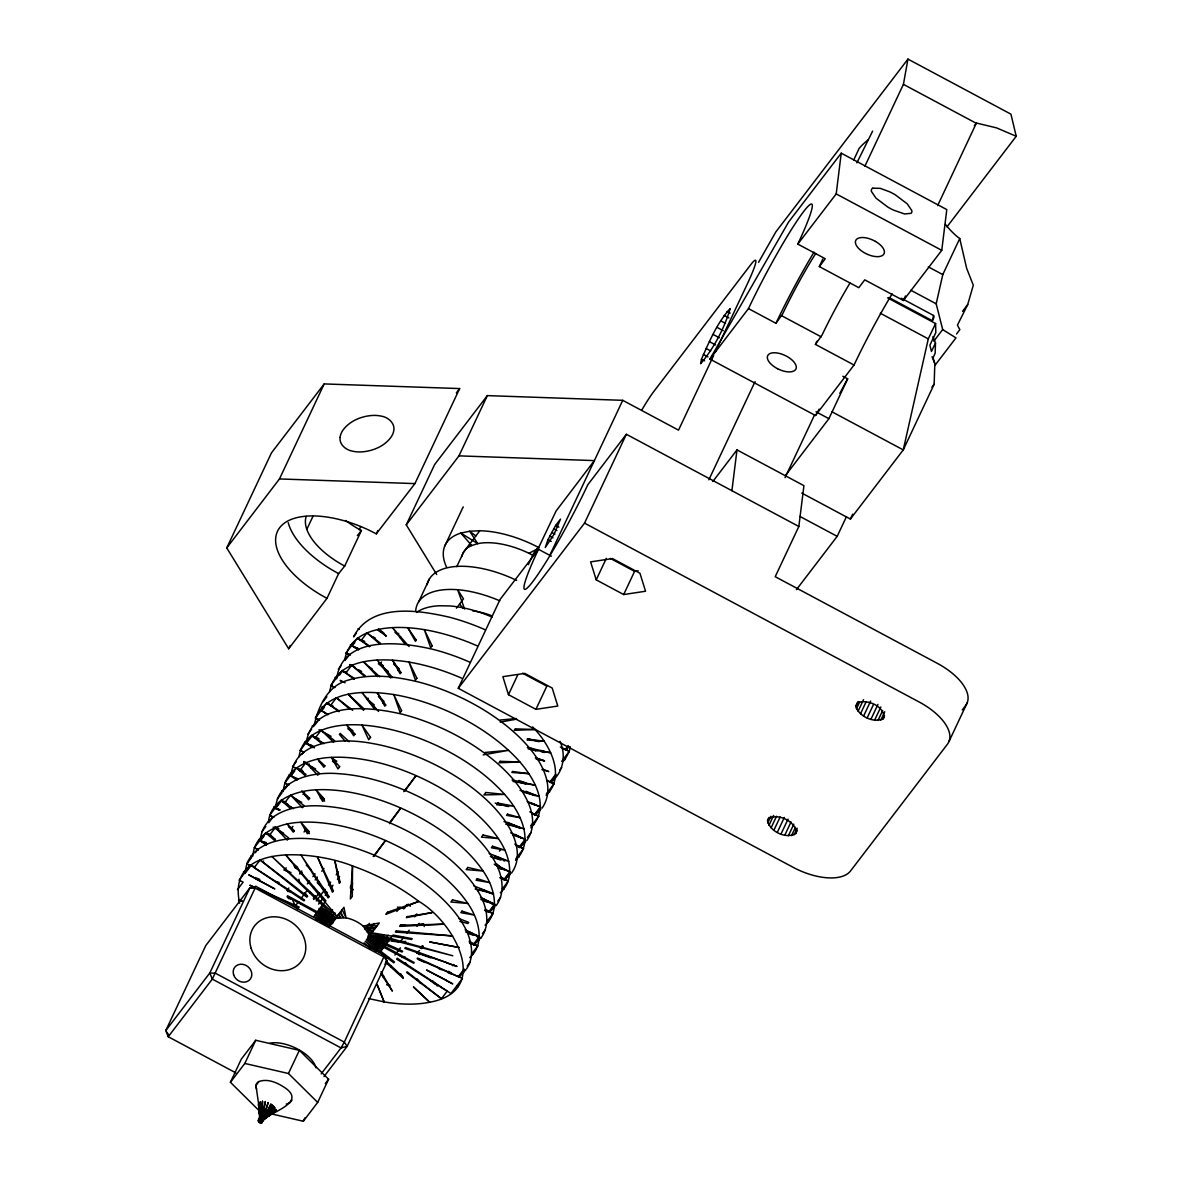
<?xml version="1.0" encoding="UTF-8"?>
<svg xmlns="http://www.w3.org/2000/svg" width="1182" height="1182" viewBox="0 0 1182 1182"><rect width="100%" height="100%" fill="white"/><g stroke="black" fill="none" stroke-linecap="round" stroke-linejoin="round"><path stroke-width="1.5" d="M262.049 1122.398L261.133 1122.9L272.274 1104.786L261.37 1122.885L265.241 1101.565L262.049 1122.22L262.507 1101.269L262.049 1122.22C260.217 1124.717 255.563 1119.354 260.528 1118.024M801.765 493.057L850.39 519.061L903.255 449.899L934.149 384.239L934.829 363.598L932.066 356.742M932.953 336.648L935.494 342.943L935.154 353.27L933.056 357.747L934.829 363.598M259.538 1121.112L259.966 1113.281L259.7 1120.905M263.438 1118.896C275.391 1110.666 307.143 1101.314 283.281 1086.686C276.219 1082.239 267.102 1078.457 258.843 1081.574A19.547 9.5 25.2 0 0 255.962 1085.49L261.074 1121.083L259.966 1122.619L258.474 1120.891L260.867 1118.305M819.318 266.585L825.272 258.755L797.806 244.083L836.206 193.907L841.244 153.172L946.797 209.598L941.759 250.333L903.358 300.494L864.751 279.853L858.797 287.684L819.318 266.585L820.722 263.601A62.543 5.718 -61.9 0 0 822.79 259.05M731.909 490.707L736.992 449.899L803.937 485.669L798.84 526.478L775.215 576.698L937.415 663.398A48.861 23.758 25.2 0 1 965.635 705.536L962.296 709.909M855.738 706.496L857.26 702.906C867.13 698.739 883.855 705.979 884.195 717.4L882.954 718.981C873.084 723.059 859.299 716.469 855.738 706.496L858.088 701.532M239.636 903.225C225.836 840.092 317.928 851.808 352.531 865.948A122.145 59.41 25.2 0 1 418.827 901.393C453.637 921.472 492.85 990.738 429.687 1002.233A122.145 59.41 25.2 0 1 384.12 1001.893L368.489 998.524M246.432 865.564L245.029 873.424L251.086 865.505M252.948 855.62C254.47 832.261 280.74 822.908 300.819 822.273A122.145 59.41 25.2 0 1 467.836 903.476C478.607 918.739 485.832 943.369 469.771 957.627M260.306 840.963C262.256 810.527 299.223 803.908 323.765 806.168A122.145 59.41 25.2 0 1 482.034 898.837C487.678 911.145 489.451 926.525 480.941 938.006L476.582 936.439M268.491 821.608C270.885 799.076 296.593 790.61 316.096 789.827A122.145 59.41 25.2 0 1 483.113 871.031C493.869 886.293 501.094 910.923 485.048 925.181M496.204 905.56C504.714 894.08 502.941 878.699 497.297 866.376A122.145 59.41 25.2 0 0 339.042 773.722C314.501 771.462 277.519 778.066 275.569 808.518L279.72 810.217M283.488 790.728C285.01 767.354 311.265 758.017 331.359 757.381A122.145 59.41 25.2 0 1 498.376 838.585C509.132 853.847 516.371 878.477 500.311 892.735M297.82 778.805L290.846 776.072C294.85 739.016 342.632 738.011 370.853 743.212A122.145 59.41 25.2 0 1 506.014 822.362C515.81 836.856 522.872 857.497 511.481 873.114M299.031 756.716C303.139 728.26 338.451 723.266 361.943 725.054A122.145 59.41 25.2 0 1 504.581 794.407C519.844 811.088 535.461 841.318 515.574 860.289M526.744 840.668C541.016 820.057 526.463 794.467 512.22 778.184A122.145 59.41 25.2 0 0 403.476 714.504C372.315 706.954 312.151 699.138 306.108 743.626L312.018 735.913L318.948 738.706M314.028 725.837C317.884 708.373 326.099 688.5 344.065 681.497C368.104 672.706 394.463 676.193 418.753 682.058A122.145 59.41 25.2 0 1 527.497 745.739C541.725 762.021 556.279 787.611 542.006 808.222M322.213 706.467L321.371 711.18L324.267 707.412M329.571 691.81C336.235 657.162 381.623 657.473 409.016 662.097A122.145 59.41 25.2 0 1 461.852 678.261M336.648 678.734C342.691 634.232 402.855 642.062 434.016 649.612A122.145 59.41 25.2 0 1 469.49 662.023M260.941 1118.187L258.577 1120.728L260.557 1113.813M344.834 659.364C351.497 624.717 396.886 625.027 424.294 629.651A122.145 59.41 25.2 0 1 477.114 645.8M352.472 643.141L351.911 646.288L354.807 642.506M466.402 969.077C474.337 957.878 472.017 943.088 466.757 931.283A122.145 59.41 25.2 0 0 308.502 838.614C286.192 837.432 256.538 840.387 246.713 863.998L250.732 865.963M530.851 827.843C554.343 803.287 528.354 768.167 508.511 750.348A122.145 59.41 25.2 0 0 393.754 694.543C367.1 690.643 328.699 689.062 315.417 717.976L319.391 720.015L315.417 717.976L326.897 702.95L339.397 711.106M546.114 795.397C566.784 775.274 549.172 743.67 532.609 726.93M555.909 775.126L550.221 782.573C563.282 773.486 566.4 755.372 560.032 741.365M562.558 761.814L564.922 759.538L569.34 751.324L570.167 746.61M324.001 1076.595L347.139 1046.351L387.12 961.365L384.652 955.204L255.918 886.397L212.302 979.11L168.243 1036.732L235.824 1072.857M384.652 955.204L344.302 1042.125L341.022 1047.917L321.209 1073.847M864.928 166.13L903.417 84.35L907.953 59.1L1010.935 114.152L1016.224 136.27L946.959 226.885M937.636 205.638L976.406 123.031L996.603 127.892L1016.224 136.27M259.449 1120.787L260.779 1112.144M329.172 926.658L336.072 918.311L346.016 917.838A19.547 9.5 25.2 0 1 363.184 926.112L368.74 934.076L367.661 938.833L382.673 948.673M887.564 297.849L935.583 323.528L928.284 338.879L903.255 449.899L831.936 411.779M888.908 297.495L932.376 320.721L933.558 315.491L901.186 298.189M934.844 365.519L955.972 337.889L942.689 329.556L936.188 303.804L942.778 274.593L959.74 238.542L956.859 236.326A73.299 63.695 37.4 0 1 945.482 224.417M701.473 359.151L700.645 363.701C713.913 348.173 724.403 328.212 730.195 308.591C717.134 322.671 709.318 341.628 701.473 359.151L704.59 360.82M962.547 311.324L967.703 304.572L973.303 285.217L966.669 268.373L959.74 238.542M258.814 1120.832L260.498 1115.911L259.109 1120.521M262.005 1122.545L268.181 1102.496L261.783 1122.782L271.003 1103.929L261.37 1122.885M767.532 820.692L768.285 818.845C777.904 812.935 794.26 820.796 796.491 831.685L795.737 833.532C786.119 839.427 769.763 831.581 767.532 820.692L769.098 817.383M548.02 539.642L545.257 547.517L554.092 534.205L560.504 519.105L555.643 525.429L548.02 539.642L551.255 541.371M551.403 556.205L538.475 549.29L535.668 555.348A82.09 7.491 -61.9 0 0 532.683 581.766A82.09 7.491 -61.9 0 0 584.78 491.121L587.809 484.753L626.357 434.282L798.84 526.478M797.806 244.083L800.613 238.025A82.09 7.491 -61.9 0 0 803.612 211.593A82.09 7.491 -61.9 0 0 751.516 302.252L748.472 308.605L709.939 359.092L815.491 415.517L854.039 365.031L857.068 358.678A82.09 7.491 -61.9 0 1 892.144 293.845M903.358 300.494L905.471 295.958M748.472 308.605L775.939 323.292L782.617 313.924A62.543 5.718 -61.9 0 1 815.802 253.391M854.039 365.031L815.417 344.39L822.081 335.023A62.543 5.718 -61.9 0 1 849.961 283.074M326.971 598.358L288.674 648.785L226.752 547.916L271.461 452.898L324.193 383.928L459.65 388.568L414.941 483.601L376.304 533.836L369.286 530.29A82.09 39.922 25.2 0 0 279.706 527.66A82.09 39.922 25.2 0 0 320.189 594.531L326.971 598.358L338.599 573.639L344.701 566.045L361.426 530.511L359.343 529.418A62.543 30.422 25.2 0 1 345.646 520.494M226.752 547.916L279.469 478.946L324.193 383.928M306.818 529.359L312.89 516.445M288.674 648.785L290.24 645.446M359.225 529.832L360.776 526.522M376.304 533.836L377.856 530.541M168.243 1036.732L165.776 1030.571L205.771 945.585L249.816 887.963L255.918 886.397M436.705 574.526L406.253 524.838L434.607 464.585L487.339 395.615L622.737 400.329L678.527 430.145L713.662 355.486M406.253 524.838L458.971 455.868L487.339 395.615M444.728 546.099L461.822 509.782A78.175 38.016 25.2 0 1 463.314 506.93M418.591 601.948L429.494 578.766M456.784 566.606L463.625 552.083L479.789 530.748A78.175 38.016 25.2 0 1 539.302 547.857M259.656 1111.183L230.416 1082.284L241.32 1059.116L255.726 1040.278L299.356 1050.34L328.596 1079.225L317.692 1102.407L303.301 1121.245L271.875 1114.005M230.416 1082.284L244.822 1063.445L255.726 1040.278M458.276 688.308L584.543 523.124L919.227 702.034A48.861 23.758 25.2 0 1 947.462 744.172L850.552 870.942A48.95 23.803 25.2 0 1 795.486 868.563L458.276 688.308L500.075 599.466L538.475 549.29M317.692 1102.407L288.452 1073.507L299.356 1050.34M528.31 564.671L533.629 553.368L539.553 545.685L556.087 511.008L594.383 460.596L458.971 455.868M549.674 555.614L622.737 400.329M584.543 523.124L626.357 434.282M303.301 1121.245L304.853 1117.936M508.467 694.676L502.867 676.68L524.734 673.385L552.201 688.057L557.786 706.038L535.919 709.348L508.467 694.676L517.805 674.804M596.216 579.86L590.616 561.878L612.498 558.569L639.95 573.255L645.549 591.236L623.682 594.546L596.216 579.86L606.336 558.347M535.919 709.348L546.823 686.181L522.592 673.223M715.213 352.162L747.231 284.138A48.861 4.462 -61.9 0 0 750.733 264.709L653.823 391.478A48.95 4.477 -61.9 0 0 641.678 410.228M623.682 594.546L634.586 571.364L638.221 570.817M853.714 159.969L859.166 148.385L861.708 145.534A122.145 106.144 37.4 0 1 867.972 139.964M856.906 162.806L872.612 131.113M708.86 479.803L755.062 381.623M785.055 477.661L814.487 415.089M785.336 475.696L828.907 418.679L847.657 378.831L842.796 376.231M932.376 320.721L934.002 317.264L933.558 315.491M796.432 589.641L837.181 536.347L846.46 516.637M850.39 519.061L852.71 514.126M935.494 342.943L931.475 351.482L929.894 345.233L935.819 332.63L935.583 323.528M767.768 822.908L770.886 816.289M768.98 825.346L773.649 815.417M771.078 827.843L776.53 816.26M773.914 830.222L780.15 816.984M777.313 832.335L784.331 817.442M781.021 834.019L788.039 819.126M784.804 835.186L791.039 821.933M788.394 835.718L793.846 824.135M791.556 835.615L795.456 827.341M794.053 834.861L797.17 828.242M795.737 833.532L797.303 830.222M856.448 708.816L859.565 702.197M858.073 711.283L863.525 699.7M860.526 713.736L865.978 702.138M863.628 715.982L870.646 701.089M867.174 717.888L873.409 704.649M870.927 719.336L877.931 704.428M874.621 720.193L880.841 706.954M878.004 720.429L882.673 710.5M880.841 720.015L884.742 711.741M882.954 718.981L884.52 715.671M949.013 741.469L967.186 702.847M775.939 323.292L778.982 316.924A82.09 7.491 -61.9 0 1 814.043 252.106M815.417 344.39L816.939 341.214M258.902 1120.551L260.35 1117.684M259.419 1121.777L258.695 1120.639L260.956 1116.31M484.753 629.578A122.145 59.41 25.2 0 0 449.278 617.167C418.339 610.06 371.045 602.657 353.581 636.862L356.447 633.109M839.855 393.266L847.657 378.831M758.548 262.36L775.806 231.968L907.953 59.1M709.939 359.092L788.512 222.142L841.244 153.172M815.491 415.517L819.141 409.149M421.767 948.703L423.407 946.147M258.695 1120.639L260.616 1117.95M261.133 1122.9L273.397 1105.717L260.764 1122.545M301.765 871.001L299.652 873.956L302.09 872.508M273.5 1112.572L275.834 1109.529L260.262 1122.737L261.325 1121.26L259.375 1120.506M260.498 1122.412L261.562 1121.452L260.321 1101.639L261.887 1121.836L260.853 1122.87L261.325 1121.26M404.746 791.186L416.049 775.599L403.786 791.63M389.484 823.632L400.772 808.045L389.632 822.628M374.206 856.078L385.509 840.491L373.246 856.536M255.962 1085.49L258.843 1081.574M291.984 1100.014L290.048 1102.643L286.28 1104.091M258.651 1121.157L259.641 1120.536L259.612 1113.71M258.917 1121.954L259.937 1120.595L259.715 1112.026M260.838 1120.935L259.538 1122.132M456.459 608.169L463.492 598.846L457.641 589.729L464.6 609.055M345.957 653.085L350.049 654.961L345.957 653.085L357.437 638.058L369.936 646.214M338.318 669.308L341.199 665.525M345.041 660.502L349.798 654.281M355.413 647.943L358.781 649.479M360.998 640.644L366.967 632.828L380.456 643.259L379.895 643.983L366.967 632.828M334.654 687.569L330.679 685.53L342.174 670.504L354.674 678.66M364.75 641.368L357.688 638.738L363.362 640.807M339.53 674.952L342.544 671.007L346.71 672.691M323.055 701.753L326.867 696.759M345.735 673.09L351.704 665.274L365.194 675.705L364.632 676.444L351.704 665.274M327.148 703.63L332.822 705.698M383.086 633.582L383.707 632.769L378.004 629.43M307.778 734.199L311.634 729.161M314.501 725.408L319.258 719.173M324.873 712.835L328.241 714.371M330.458 705.536L336.427 697.72L352.679 710.293M300.139 750.422L304.202 752.358L300.139 750.422L311.634 735.396L324.06 743.655M296.327 761.651L292.515 766.645L302.489 770.339M302.104 754.101L303.996 751.619M315.047 738.174L321.164 730.181L334.595 740.671L333.487 742.133L321.164 730.181M398.674 633.345L397.773 634.527L394.995 632.385M284.877 782.868L288.6 785.247L284.877 782.868L296.357 767.842L306.005 774.343L305.074 775.569L296.357 767.842M290.846 776.072L294.658 771.078M296.83 768.241L303.227 771.743M380.545 663.279L381.535 661.994M400.107 637.704L400.683 636.95M277.238 799.091L282.01 792.871M284.951 789L288.733 784.065M321.327 741.838L320.647 742.71L311.634 735.396M299.667 770.767L305.887 762.626L319.288 773.176L317.722 775.229L305.887 762.626M349.916 708.166L349.37 708.89L336.427 697.72M382.495 666.973L383.396 665.791L379.097 662.792M269.614 815.314L273.633 817.294L269.614 815.314L281.094 800.303L293.461 808.621M309.167 763.971L308.443 764.917L315.653 768.994M384.844 670.15L385.406 669.396M261.976 831.537L265.787 826.558M268.742 822.687L273.456 816.526M310.896 767.945L311.56 767.088M284.389 803.213L290.624 795.072L304.025 805.622L302.444 807.675L290.624 795.072M368.134 698.237L367.233 699.419L374.31 704.9M254.337 847.76L258.37 849.74L254.337 847.76L265.832 832.749L275.465 839.235L274.534 840.461L265.832 832.749M261.252 839.722L264.103 835.999M369.567 702.596L370.143 701.842M251.47 857.763L246.713 863.998L255.401 866.982M255.356 852.665L258.193 848.972M290.742 806.789L289.797 808.015L281.094 800.303M295.618 800.406L296.283 799.534M269.127 835.674L275.362 827.518L288.748 838.068L287.182 840.121L275.362 827.518M303.02 794.452L304.528 792.472L301.528 791.009M397.92 670.386L399.176 668.746L393.65 664.181M351.955 731.865L352.871 730.683L348.557 727.684M277.829 829.912L278.834 828.597L274.726 826.853M280.356 832.852L281.02 831.98M237.405 889.647L243.152 882.112L239.074 880.221L250.554 865.194L303.951 900.847L304.587 900.004L254.219 867.632L260.084 859.964L307.409 896.311L306.759 897.168L260.084 859.964M382.643 702.832L383.899 701.192L378.373 696.626M262.567 862.358L263.571 861.043M292.929 826.366L291.289 828.523L288.556 826.676M255.031 878.462L274.83 888.908L248.722 874.828L255.149 878.285M304.04 831.98L305.99 829.424L308.827 831.655M286.177 867.81L284.567 869.922L290.964 872.626M165.776 1030.571L209.82 972.949L249.816 887.963L255.578 888.347L384.298 957.154L387.12 961.365L384.918 964.246M534.353 554.328L537.322 550.457M287.728 891.435L291.038 891.272M307.364 883.9L309.566 881.004M312.875 876.689L315.077 873.808M298.632 901.556L294.983 906.328L297.303 908.855M300.834 898.675L307.453 890.031M315.166 879.94L317.367 877.044M321.77 871.282L323.986 868.401M301.262 904.348L301.898 903.521M309.876 893.075L310.541 892.218M313.555 888.273L314.205 887.431M318.194 882.215L318.8 881.403M313.319 898.527L315.52 895.646M316.274 900.891L325.124 889.322M328.448 884.978L330.665 882.082M336.19 874.843L338.407 871.947M318.608 904.097L323.026 898.305M325.242 895.409L327.458 892.513M330.768 888.17L332.984 885.274M337.417 879.482L339.618 876.586M328.064 915.622L332.541 909.785M350.404 886.411L352.635 883.501M327.133 923.083L334.949 912.859M350.581 892.41L352.812 889.499M974.323 125.78L976.406 123.031M364.987 929.185L369.449 923.349M367.395 932.273L374.088 923.497M712.835 481.502L736.992 449.899M367.1 938.892L379.274 922.965L363.184 926.112L377.117 925.787M396.842 911.425L400.166 907.082M380.368 939.232L383.677 934.888M403.594 908.825L406.918 904.496M376.053 951.111L388.213 935.184M379.895 952.323L393.074 935.065L412.223 938.671L411.602 939.483L368.06 932.14L452.795 955.78L368.74 934.076L388.346 941.256M414.601 916.848L416.818 913.967M403.668 937.4L400.018 942.172L391.079 941.064M406.977 933.071L409.179 930.19M394.936 955.071L400.447 947.861M416.965 926.23L419.182 923.349M383.027 976.879L383.648 976.051M390.666 966.876L391.316 966.019M399.309 955.588L399.944 954.731M407.938 944.285L408.573 943.443M416.197 933.47L416.773 932.716M525.488 792.088L526.123 791.26L535.446 795.264M565.173 749.536L568.158 745.635M568.335 746.403L565.484 750.127L569.015 746.728M510.21 824.534L510.846 823.706M561.701 761.311L569.34 751.324L560.342 746.965M420.29 948.333L422.373 945.6M513.742 826.159L514.362 825.346M549.911 781.982L555.747 774.343M559.766 770.073L561.701 767.546M499.425 851.129L500.533 849.681M546.409 793.802L554.062 783.769L546.719 780.209M325.286 1083.584L328.596 1079.225M498.464 858.62L499.306 857.526M534.633 814.428L540.47 806.789L527.172 801.514M540.647 807.572L534.944 815.019L532.358 813.585L534.944 815.019L540.839 809.345M478.385 891.11L480.128 888.849L492.288 893.888M530.895 825.568L532.831 823.012M499.602 867.1L498.893 868.031L501.67 869.154M504.167 861.117L504.847 860.245L495.48 856.285L494.224 857.925L500.858 860.053M531.132 826.248L538.8 816.215L529.802 811.857M483.187 891.065L484.029 889.972M519.341 846.903L525.207 839.25L510.713 832.837M502.719 869.272L503.281 868.519M525.414 839.974L519.681 847.464L515.795 845.307M527.335 837.462L531.161 832.453M484.265 899.635L483.29 900.906L490.84 902.9M515.854 858.708L523.537 848.676L514.746 844.022M504.064 879.378L509.93 871.695L494.209 864.19M487.442 901.718L488.018 900.965M510.048 872.538L504.418 879.91L500.385 877.945M501.227 877.147L508.26 881.122L502.498 888.672L503.842 889.337L502.601 888.524M447.18 963.123L457.035 966.433L405.456 947.536L404.82 948.378L447.357 962.887M488.787 911.824L494.667 904.141L480.453 897.36M472.179 934.164L472.756 933.411M481.266 898.157L494.859 904.895L489.141 912.371L495.036 906.697M497.74 901.112L500.636 897.345M452.75 965.797L453.725 964.542M485.965 909.593L492.997 913.568L487.22 921.118L488.58 921.783L487.339 920.97M933.795 341.214L942.689 329.556M473.524 944.27L479.404 936.587L465.191 929.806M441.122 987.251L447.239 991.122L441.447 998.716L406.623 972.461L407.096 971.84L441.447 998.716M446.308 980.469L452.765 983.897L426.525 969.994L446.441 980.306M451.509 973.673L458.306 976.642L464.127 969.033M479.597 937.341L473.879 944.817L469.742 942.985L473.879 944.817L479.759 939.143M482.478 933.558L485.359 929.791M469.106 941.153L477.72 946.014L471.958 953.564L473.302 954.229L472.076 953.416M467.2 966.004L470.096 962.237M956.534 333.974L959.843 329.66L957.435 325.168L967.703 304.572M931.948 387.12L934.149 384.239M263.734 1119.162L275.849 1110.371M456.341 392.882L459.65 388.568M357.363 535.579L361.426 530.511M286.886 890.474L288.866 888.007M260.853 1122.87L274.327 1106.692L260.557 1122.826L275.066 1107.667L260.262 1122.737M313.747 899.487L319.568 892.957M525.562 841.806L519.681 847.464L515.928 845.145M510.299 874.252L504.418 879.91L500.621 877.65M464.496 971.589L458.601 977.263L464.319 969.787L465.664 970.452L464.216 969.934M260.912 1118.837L258.43 1121.009L261.266 1118.911M258.474 1120.891L260.941 1118.733M419.832 954.657L416.67 952.81L419.462 950.564M275.834 1109.529L259.671 1122.486L275.613 1111.11L263.63 1119.132M261.281 1119.073L258.592 1121.555M264.812 1117.758L272.392 1112.75L269.304 1114.656M263.571 1119.029L274.416 1112.232M446.648 567.36A78.175 38.016 25.2 0 1 460.862 533.082L477.764 543.646A58.627 28.516 25.2 0 1 529.004 553.294L537.825 548.64M423.525 923.674L413.36 925.24M401.658 957.509L404.953 956.814M500.237 722.099L516.534 719.188M483.157 754.87L508.511 750.348L484.989 752.461M500.252 720.015L516.549 718.553M375.743 927.589L365.238 928.106L374.694 928.949M479.789 530.748L469.668 531.235L460.862 533.082L471.736 545.523L477.764 543.646L469.668 531.235L475.858 535.934M399.797 941.759L405.722 941.463M279.469 478.946L414.941 483.601M373.453 930.589L366.878 930.145L372.921 931.268M400.462 924.974L405.692 925.388M385.184 957.42L388.671 957.701M288.438 898.586L292.043 898.926L295.53 906.328M325.213 924.309L330.354 925.122M528.251 748.989L550.738 752.816L527.364 747.526M512.988 781.435L535.461 785.262L512.087 779.972M397.418 907.126L404.599 908.47M389.336 940.916L368.356 935.996M244.822 1063.445L288.452 1073.507M315.83 919.448L331.699 923.349L314.752 915.37M490.412 856.551L508.821 861.279L489.171 853.507M475.149 888.997L493.544 893.74L473.908 885.953M459.887 921.443L467.924 923.511L468.766 922.418L458.631 918.399M505.704 824.09L524.084 828.833L504.02 821.623M527.364 738.661L530.703 739.533M534.057 740.405L539.066 741.705M536.259 759.169L544.621 760.824L535.298 757.898M522.592 792.043L539.347 796.387L520.036 790.344M495.155 803.125L508.526 806.597M280.104 809.729L275.569 808.518L281.626 800.598L285.941 802.09M261.813 841.377L266.334 842.574M275.687 881.536L279.055 882.437M320.115 922.063L330.546 924.871M528.339 747.881L537.973 750.688M541.12 751.619L544.267 752.535M525.842 784.065L517.982 781.76L518.928 780.519L525.901 782.912M354.836 647.219L357.747 648.15M311.945 745.487L307.571 744.099L313.171 746.256M287.403 897.389L292.043 898.926M497.785 867.618L509.93 871.695M480.867 899.502L494.667 904.141M465.605 931.948L479.404 936.587M513.077 835.127L525.207 839.25M541.164 750.467L544.651 751.663M542.021 769.615L548.788 771.58L542.449 769.068M528.384 802.622L540.47 806.789M270.663 834.536L266.009 833.517L272.614 836.738M368.902 935.863L387.519 942.349M491.86 903.994L494.756 905.028M473.716 935.405L468.028 933.352L468.988 932.096L480.941 938.006M416.67 952.81L430.957 957.952M354.748 647.337L357.57 648.386M537.337 758.356L543.956 760.853M522.075 790.802L535.091 795.722M506.797 823.248L519.829 828.168M261.68 841.54L267.221 843.785M283.857 869.908L288.482 871.784M255.105 877.517L259.818 879.452M288.083 890.962L290.462 891.937M466.565 548.197L471.736 545.523L469.461 544.37M499.927 877.665L508.26 881.122M484.65 910.11L492.997 913.568M469.387 942.556L477.72 946.014M516.593 845.751L523.537 848.676M283.074 791.467L281.671 790.876L282.956 791.615M252.534 856.374L251.131 855.768L252.416 856.522M562.44 748.354L569.34 751.324M547.177 780.814L554.062 783.769M531.9 813.26L538.8 816.215M507.536 822.288L520.169 827.71M485.004 910.539L487.767 911.75M254.751 887.372L249.845 885.229L254.425 887.342M258.016 888.82L299.209 907.037L298.588 907.865L270.353 894.744M418.472 959.562L425.21 962.532M438.419 968.353L441.507 969.713M451.76 974.234L447.683 972.446L448.495 971.368L451.642 973.2M315.55 914.321L332.748 921.99L332.644 923.689L313.599 916.877L325.907 900.773L285.556 854.719L338.082 917.69L271.845 856.448L335.747 918.059M303.774 761.533L306.478 762.745M451.627 973.525L417.63 958.055L417.143 958.676L462.458 978.46L450.977 993.486L396.62 959.104L397.27 958.247L441.241 987.103M342.425 671.184L346.444 673.031M330.679 685.53L334.787 687.407M328.493 704.25L332.526 706.097M311.885 736.076L318.608 739.149M369.301 935.996L402.634 951.214L401.983 952.071L368.533 937.459L414.188 962.562L413.7 963.197L367.661 938.833M534.885 804.898L529.861 802.578L535.091 804.617M260.616 890.223L268.728 893.991M281.272 801.071L287.876 804.292M295.16 867.706L298.47 869.331L294.126 866.066M349.769 664.535L354.718 666.973L349.547 664.831M312.196 725.984L313.555 726.649M517.775 856.211L519.105 856.891L517.849 856.108M495.14 864.84L504.507 869.583M295.264 867.721L298.514 869.361M548.315 791.305L549.645 791.999M533.052 823.751L534.382 824.445M344.701 566.045L342.632 564.952A62.543 30.422 25.2 0 1 306.227 516.386M456.71 985.98L458.04 986.674M351.645 645.638L355.575 647.721M321.105 710.53L325.05 712.628M903.417 84.35L976.362 123.342M836.206 193.907L941.759 250.333M928.298 266.851L942.778 274.593M910.834 290.255L936.188 303.804M880.324 313.245L928.284 338.879M781.745 315.771L821.224 336.87M727.048 311.427L730.181 313.082M724.226 315.446L728.91 317.943M720.798 320.883L725.482 323.38M717.001 327.355L723.236 330.694M713.101 334.432L719.336 337.771M709.348 341.613L715.598 344.952M706.023 348.439L710.707 350.936M816.038 411.794L828.907 418.679M703.334 354.423L708.018 356.92M799.904 516.416L837.181 536.347M555.643 525.429L558.879 527.172M610.355 558.406L634.586 571.364M553.678 528.768L556.914 530.511M551.669 532.417L554.905 534.146M549.733 536.126L552.969 537.854M529.004 553.294L533.363 555.629M243.492 871.991L244.807 872.7M358.013 628.647L359.313 629.356M372.507 636.61L375.418 638.206M358.693 669.854L361.603 671.45M335.112 677.316L336.412 678.025M345.1 682.812L340.15 680.389L343.238 682.28M319.007 729.722L323.794 732.352M325.257 733.15L331.063 736.356M314.486 747.807L304.572 742.207L312.388 747.585M303.685 762.242L306.862 764.03M338.599 573.639L331.817 569.798A82.09 39.922 25.2 0 1 288.231 522.695M297.583 779.426L289.295 774.653L296.889 780.342M294.54 798.278L301.705 802.415M273.101 827.193L283.577 833.207M267.043 844.317L258.755 839.545L266.349 845.233M563.622 758.8L564.922 759.538M497.474 803.036L500.592 804.853M485.314 910.14L487.87 911.618M350.227 887.918L353.241 889.691M350.374 644.87L358.515 649.834M319.834 709.761L327.975 714.726M381.845 949.752L366.302 939.926L394.448 961.941L393.783 962.798L365.268 941.286L375.935 951.466M332.393 758.416L336.84 761.252M319.273 909.46L334.491 919.256L320.366 908.012M377.575 629.991L386.026 635.502M369.286 666.988L372.227 668.909M319.17 761.696L321.903 763.513M318.446 910.539L333.368 920.497L287.595 895.793L287.108 896.429L332.748 921.99L343.962 907.318L346.016 917.838L342.189 909.652M303.833 794.23L306.552 796.077M484.265 899.339L487.25 901.364M469.003 931.785L471.973 933.81M531.501 748.236L535.83 751.205M496.617 864.766L501.035 867.884M333.442 919.478L319.022 908.411M357.437 638.058L369.508 646.79M342.174 670.504L354.231 679.236M326.897 702.95L338.968 711.682M320.322 797.924L324.666 801.174M305.059 830.37L309.403 833.62M321.223 906.904L336.072 918.311M378.343 663.767L388.169 671.361M347.818 728.659L354.792 734.052M332.467 761.208L336.604 764.429M321.268 796.978L324.075 799.195M293.535 864.086L297.761 867.411M429.627 979.863L434.754 983.956M497.075 864.175L501.153 867.736M326.66 892.188L317.219 882.688M364.1 942.808L370.912 948.983M385.495 962.192L402.604 977.706L403.062 977.115L386.233 961.217M466.654 548.079L463.625 552.083A58.627 28.516 25.2 0 0 461.763 556.545M379.732 676.828L363.465 661.757L377.679 676.636M364.455 709.274L348.188 694.203L363.628 710.367M349.178 741.749L340.165 733.387L339.411 734.377L345.174 741.232M306.256 865.15L310.836 869.42M408.204 904.156L410.346 906.239M432.834 981.06L437.31 986.01M409.12 646.554L392.439 627.598L405.101 644.279M392.646 677.626L377.161 660.044L390.828 678.04M378.58 711.446L361.899 692.489L374.561 709.17M338.215 914.838L340.46 917.395L338.554 914.395M385.834 961.882L387.903 964.261M459.532 604.105L462.916 608.021M405.426 962.709L407.317 965.31M417.172 978.873L420.393 983.306M304.926 892.632L307.586 896.429M339.884 912.652L343.135 917.439L340.667 911.632M166.721 1031.975L168.598 1034.782M381.003 973.776L392.35 991.122L380.988 971.722M400.801 973.835L403.298 978.43M423.245 923.644L424.264 926.525M256.006 1087.233L256.583 1089.139M260.35 1121.068L258.577 1104.978L260.616 1121.23M298.883 879.201L299.681 882.703M261.562 1121.452L258.902 1102.614L261.074 1121.083M258.43 1104.091L260.542 1120.802L259.39 1122.324L260.232 1120.684L258.961 1105.909L259.937 1120.595M427.027 584.735A78.175 38.016 25.2 0 1 516.667 580.406M390.06 985.374A122.145 59.41 25.2 0 1 386.617 984.724M415.665 611.227A78.175 38.016 25.2 0 1 499.735 600.811M472.711 610.902A43.631 21.217 25.2 0 1 491.21 615.556M416.552 612.379A78.175 38.016 25.2 0 1 439.32 605.76L450.002 605.952A78.175 38.016 25.2 0 1 492.096 617.048M269.939 1043.189A29.314 14.258 25.2 0 1 297.775 1049.143A29.314 14.258 25.2 0 1 315.919 1067.774M352.531 865.948L352.295 896.414L350.345 898.97L352.531 865.948M340.106 437.31C339.101 444.609 345.971 450.002 352.517 451.184A42.257 27.674 -36 0 0 362.327 451.849C373.231 450.918 384.46 446.22 391.035 437.163A17.095 11.199 -36 0 0 393.532 431.799C395.911 424.013 388.656 417.29 381.461 416.167A42.257 27.674 -36 0 0 371.65 415.503C360.746 416.433 349.503 421.132 342.928 430.174A17.095 11.199 -36 0 0 340.431 435.537L340.106 437.31M385.982 636.034L378.728 629.312L385.982 636.034M279.174 810.054L274.032 807.099L279.174 810.054M416.271 640.142L415.384 641.294L407.746 627.701L416.271 640.142M324.887 765.847L323.809 767.251L317.663 759.11L324.887 765.847M401.008 672.588L400.122 673.74L392.483 660.147L401.008 672.588M354.895 734.258L353.728 735.795L346.636 724.935L354.895 734.258M309.625 798.293L308.546 799.712L302.385 791.556L309.625 798.293M385.731 705.033L384.844 706.186L377.206 692.593L385.731 705.033M339.648 766.69L337.949 768.906L331.359 757.381L339.648 766.69M432.139 645.83L430.691 647.721L424.294 629.651L432.139 645.83M294.362 830.739L293.269 832.158L287.123 824.002L294.362 830.739M370.557 737.361L368.71 739.769L361.943 725.054L370.557 737.361M324.385 799.135L322.671 801.366L316.096 789.827L324.385 799.135M416.877 678.276L415.429 680.167L409.016 662.097L416.877 678.276M309.108 831.581L307.409 833.812L300.819 822.273L309.108 831.581M401.599 710.722L400.151 712.613L393.754 694.543L401.599 710.722M329.084 896.621L328.108 897.892L300.863 854.837L329.084 896.621M333.413 890.947L332.438 892.233L317.411 856.787L333.413 890.947M340.106 882.2L339.249 883.323L334.772 860.526L340.106 882.2M515.382 728.88L514.273 730.343L535.121 729.501L515.382 728.88M500.119 761.326L499.011 762.789L519.858 761.962L500.119 761.326M387.445 912.268L385.864 914.351L418.827 901.393L387.445 912.268M485.832 792.501L483.97 794.925L504.581 794.407L485.832 792.501M527.837 739.045L527.113 739.991L544.178 741.247L527.837 739.045M512.56 771.491L511.836 772.452L528.915 773.693L512.56 771.491M396.28 930.884L395.379 932.066L452.573 935.922L396.28 930.884M400.609 925.225L399.708 926.378L443.516 924.191L400.609 925.225M407.155 916.656L406.401 917.646L432.169 912.578L407.155 916.656M497.932 803.11L496.662 804.765L513.653 806.139L497.932 803.11M377.147 984.562L384.12 1001.893L377.147 984.562M507.492 814.176L506.605 815.358L520.198 817.708L507.492 814.176M492.525 846.238L491.357 847.775L504.936 850.154L492.525 846.238M477.262 878.684L476.08 880.221L489.658 882.599L477.262 878.684M429.893 941.995L459.118 947.506L429.893 941.995M514.953 834.536L521.454 837.92L514.953 834.536M461.999 911.13L460.817 912.667L474.396 915.06L461.999 911.13M413.537 987L429.687 1002.233L413.537 987M483.069 834.98L481.429 837.122L498.376 838.585L483.069 834.98M452.529 899.871L450.889 902.014L467.836 903.476L452.529 899.871M467.836 867.44L466.166 869.568L483.113 871.031L467.836 867.44M872.804 188.189L872.139 188.603A42.257 9.692 29.4 0 0 871.415 191.41L875.98 198.148L887.741 207.013A17.095 3.915 29.4 0 0 893.695 210.189L904.555 213.957L911.056 213.336A42.257 9.692 29.4 0 0 911.78 210.529L907.215 203.806L895.454 194.927A17.095 3.915 29.4 0 0 889.499 191.75L880.235 188.337L872.804 188.189M347.139 1046.351L341.022 1047.917L212.302 979.11L209.82 972.949L215.582 973.318L344.302 1042.125L347.139 1046.351M241.985 900.92L238.528 900.049L241.941 900.965M875.478 241.424L874.133 240.7A15.632 7.609 25.2 0 0 855.665 243.817A15.632 7.609 25.2 0 0 879.083 256.568A15.632 7.609 25.2 0 0 875.478 241.424M777.564 368.725L776.234 367.986A15.632 7.609 25.2 0 1 772.614 352.857A15.632 7.609 25.2 0 1 796.033 365.607A15.632 7.609 25.2 0 1 777.564 368.725M233.608 974.736A9.766 8.496 37.4 0 0 249.372 980.1A9.766 8.496 37.4 0 0 244.497 964.763A9.766 8.496 37.4 0 0 233.608 974.736M251.175 948.363A29.314 25.472 37.4 0 0 298.47 964.453A29.314 25.472 37.4 0 0 283.843 918.444A29.314 25.472 37.4 0 0 251.175 948.363"/></g></svg>
